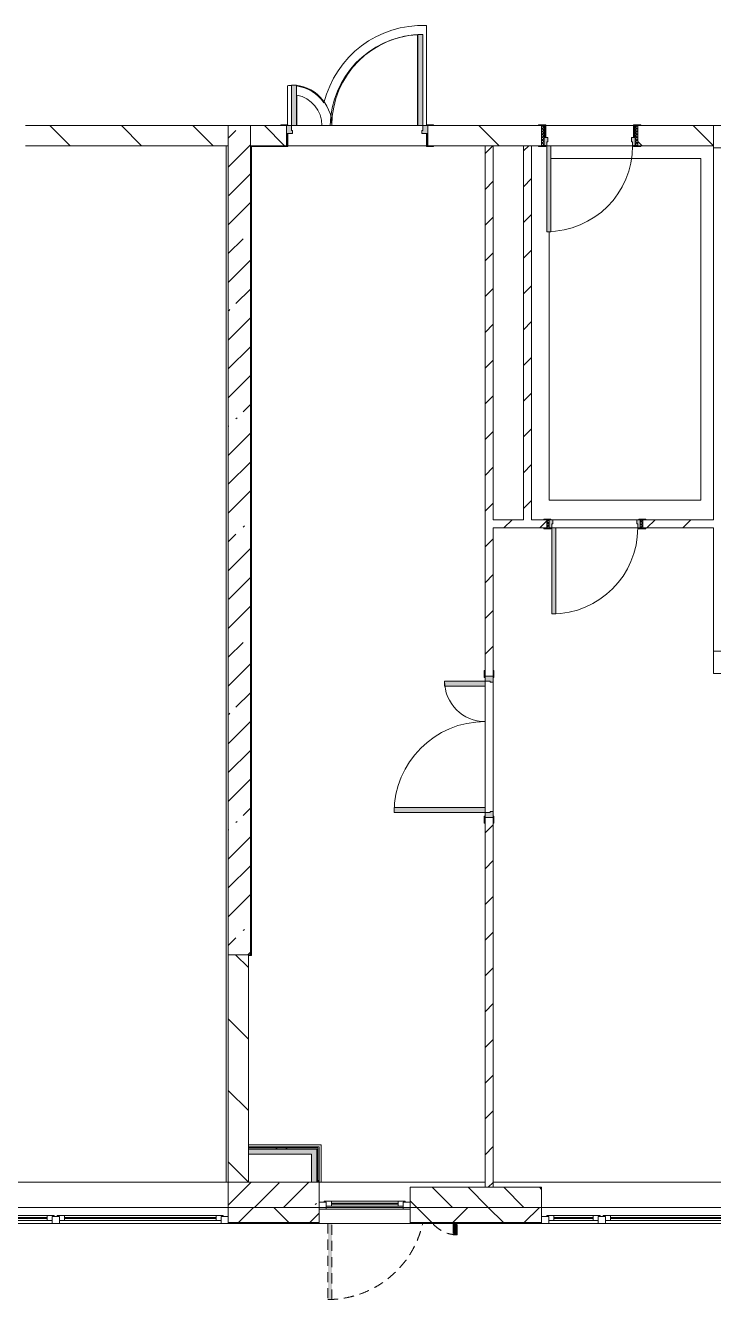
# Model space of a CAD drawing. Header units: millimetres. Extents: x -3238 to 193830, y -8553 to 29000.
# Drawn here: x 164082 to 170887, y -1010 to 11589 of the extents above; entities that cross this region are included whole.
import ezdxf

# ---------------------------------------------------------------- set-up
doc = ezdxf.new("R2010")
doc.units = ezdxf.units.MM
doc.linetypes.add('200_ШТРИХ__ш1_п0_6_', pattern=[160, 100, -60])
for name, color, linetype, lineweight in [('A-DETL-3', 7, 'Continuous', 5), ('A-DETL-MBND-1', 7, '200_ШТРИХ__ш1_п0_6_', 9), ('A-GLAZ-2', 7, 'Continuous', 5), ('A-WALL', 7, 'Continuous', 9), ('A-WALL-3', 7, 'Continuous', 5), ('I-WALL-6', 7, 'Continuous', 5), ('S-COLS-3', 7, 'Continuous', 5)]:
    doc.layers.add(name, color=color, linetype=linetype, lineweight=lineweight)
for name, color, linetype, lineweight, true_color in [('A-DOOR-2', 7, 'Continuous', 5, 0xaaaaaa), ('A-DOOR-3', 7, 'Continuous', 5, 0xe2e2e2), ('A-DOOR-FRAM-2', 7, 'Continuous', 5, 0xe2e2e2), ('A-DOOR-FRAM-3', 7, 'Continuous', 5, 0xaaaaaa), ('A-FLOR-3', 7, 'Continuous', 5, 0xaaaaaa), ('I-WALL-5', 7, 'Continuous', 9, 0xe7e7e7)]:
    doc.layers.add(name, color=color, linetype=linetype, lineweight=lineweight, true_color=true_color)
pattern_1 = [(135, (58957.15, 0), (-353.5534, -353.5534), [])]
pattern_2 = [(45, (58957.15, 0), (-176.7767, 176.7767), [])]
pattern_3 = [(45, (58957.15, 0), (-285.1231, 285.1231), []), (45, (59242.27, 0), (-285.1231, 285.1231), [504.031, -100.806, 16.764, -84.042])]
pattern_4 = [(45, (58957.15, 0), (-530.33, 530.33), []), (135, (58957.15, 0), (-530.33, -530.33), [])]

# ---------------------------------------------------------------- blocks, each defined once
blk = doc.blocks.new('120_Окно_СКБ_1Ст - 120_Окно_СКБ_1Ст 900х2500_h_ с форточкой-22876038-2_3_1_птичка')
at = {"layer": 'A-GLAZ-2'}
for p, q in [((-450, -127), (-450, -57)), ((-450, -57), (-380, -57)), ((450, -57), (-450, -57)), ((-380, -57), (-380, -127)), ((380, -87), (-380, -87)), ((-380, -87), (-380, -127)), ((-330, -137), (-330, -87)), ((-330, -107), (330, -107)), ((330, -117), (-330, -117)), ((330, -137), (330, -87)), ((380, -127), (380, -57)), ((380, -57), (450, -57)), ((380, -127), (380, -87)), ((450, -57), (450, -127)), ((-380, -127), (-450, -127)), ((-450, -127), (-400, -127)), ((-380, -127), (-400, -127)), ((-400, -127), (-400, -137)), ((-400, -137), (400, -137)), ((400, -137), (-400, -137)), ((450, -127), (380, -127)), ((400, -127), (380, -127)), ((400, -127), (450, -127)), ((400, -137), (400, -127))]:
    blk.add_line(p, q, dxfattribs=at)
blk = doc.blocks.new('110_Дверь_СКБ_2Ст - Д-2а_л_ Из коридора на лестницу-32216062-2_3_1_птичка')
at = {"layer": 'A-DOOR-3'}
for points in [[(612.5, 100), (662.5, 100), (662.5, 1000), (612.5, 1000), (612.5, 468.7)], [(-637.5, 100), (-587.5, 100), (-587.5, 500), (-637.5, 500), (-637.5, 468.7)], [(712.5, -100), (712.5, 20), (697.5, 20), (697.5, -100)]]:
    blk.add_hatch(color=256, dxfattribs=at).paths.add_polyline_path(points)
h = blk.add_hatch(color=256, dxfattribs=at)
h.paths.add_polyline_path([(652.5, 20), (712.5, 20), (712.5, 100), (662.5, 100), (662.5, 50), (652.5, 50)])
h.paths.add_polyline_path([(-687.5, 20), (-627.5, 20), (-627.5, 50), (-637.5, 50), (-637.5, 100), (-687.5, 100)])
at = {"layer": 'A-DOOR-FRAM-2'}
for points in [[(-672.5, 100), (-672.5, 108), (-742.5, 108), (-742.5, 100)], [(-672.5, -100), (-672.5, 20), (-687.5, 20), (-687.5, -100)], [(767.5, 100), (767.5, 108), (697.5, 108), (697.5, 100)], [(-672.5, -108), (-672.5, -100), (-742.5, -100), (-742.5, -108)], [(767.5, -108), (767.5, -100), (697.5, -100), (697.5, -108)]]:
    blk.add_hatch(color=256, dxfattribs=at).paths.add_polyline_path(points)
at = {"layer": 'A-DOOR-2'}
for p, q in [((662.5, 1000), (612.5, 1000)), ((612.5, 1000), (612.5, 100)), ((662.5, 100), (662.5, 1000)), ((-637.5, 500), (-637.5, 100)), ((-587.5, 500), (-637.5, 500)), ((-587.5, 100), (-587.5, 500)), ((-637.5, 100), (-587.5, 100)), ((612.5, 100), (662.5, 100))]:
    blk.add_line(p, q, dxfattribs=at)
for centre, radius, start, end in [((662.5, 100), 900, 90, 180), ((-637.5, 100), 400, 360, 90)]:
    blk.add_arc(centre, radius, start, end, dxfattribs=at)
at = {"layer": 'A-DOOR-FRAM-3'}
for p, q in [((-672.5, 108), (-742.5, 108)), ((-742.5, 108), (-742.5, 100)), ((-742.5, 100), (-672.5, 100)), ((-637.5, 100), (-687.5, 100)), ((-687.5, 100), (-687.5, 20)), ((-687.5, 20), (-627.5, 20)), ((-672.5, 20), (-687.5, 20)), ((-687.5, 20), (-687.5, -100)), ((-672.5, 100), (-672.5, 108)), ((-672.5, -100), (-672.5, 20)), ((-637.5, 50), (-637.5, 100)), ((-627.5, 50), (-637.5, 50)), ((-627.5, 20), (-627.5, 50)), ((662.5, 50), (652.5, 50)), ((652.5, 50), (652.5, 20)), ((652.5, 20), (712.5, 20)), ((662.5, 100), (662.5, 50)), ((712.5, 100), (662.5, 100)), ((767.5, 108), (697.5, 108)), ((697.5, 108), (697.5, 100)), ((697.5, 100), (767.5, 100)), ((712.5, 20), (697.5, 20)), ((697.5, 20), (697.5, -100)), ((712.5, 20), (712.5, 100)), ((712.5, -100), (712.5, 20)), ((767.5, 100), (767.5, 108)), ((-672.5, -100), (-742.5, -100)), ((-742.5, -100), (-742.5, -108)), ((-742.5, -108), (-672.5, -108)), ((-687.5, -100), (-672.5, -100)), ((-672.5, -108), (-672.5, -100)), ((697.5, -100), (712.5, -100)), ((767.5, -100), (697.5, -100)), ((697.5, -100), (697.5, -108)), ((697.5, -108), (767.5, -108)), ((767.5, -108), (767.5, -100))]:
    blk.add_line(p, q, dxfattribs=at)
blk = doc.blocks.new('110_Дверь_СКБ_1Ст_Внутренняя1 - Д-8 950x2100h_охрана-V142-2_3_1_птичка')
at = {"layer": 'A-DOOR-2'}
h = blk.add_hatch(dxfattribs=at)
h.set_pattern_fill('FP_164', color=256, style=0, pattern_type=2)
h.set_pattern_definition([(135, (1826.41, 164.685), (-14.14214, -14.14214), []), (225, (1826.41, 164.685), (14.14214, -14.14214), [])])
h.paths.add_polyline_path([(487.5, 100), (462.5, 100), (462.5, -100), (487.5, -100)])
at = {"layer": 'A-DOOR-3'}
h = blk.add_hatch(color=256, dxfattribs=at)
h.paths.add_polyline_path([(437.5, 100), (437.5, 60), (427.5, 60), (427.5, 20), (462.5, 20), (462.5, 100)])
h.paths.add_polyline_path([(-412.5, 100), (-437.5, 100), (-437.5, 20), (-402.5, 20), (-402.5, 60), (-412.5, 60)])
at = {"layer": 'A-DOOR-FRAM-2'}
for points in [[(397.5, 950), (397.5, 100), (437.5, 100), (437.5, 950)], [(-492.5, 108), (-492.5, 100), (-422.5, 100), (-422.5, 108)], [(-422.5, 20), (-437.5, 20), (-437.5, -100), (-422.5, -100)], [(517.5, 108), (447.5, 108), (447.5, 100), (517.5, 100)], [(462.5, 20), (447.5, 20), (447.5, -100), (462.5, -100)], [(-492.5, -100), (-492.5, -108), (-422.5, -108), (-422.5, -100)], [(447.5, -100), (447.5, -108), (517.5, -108), (517.5, -100)]]:
    blk.add_hatch(color=256, dxfattribs=at).paths.add_polyline_path(points)
at = {"layer": 'A-DOOR-FRAM-3'}
h = blk.add_hatch(dxfattribs=at)
h.set_pattern_fill('FP_165', color=256, style=0, pattern_type=2)
h.set_pattern_definition([(45, (-296.384, 164.685), (-14.1421, 14.1421), []), (135, (-296.384, 164.685), (-14.1421, -14.1421), [])])
h.paths.add_polyline_path([(-437.5, 100), (-462.5, 100), (-462.5, -100), (-437.5, -100)])
at = {"layer": 'A-DOOR-2'}
for p, q in [((437.5, 950), (397.5, 950)), ((397.5, 950), (397.5, 100)), ((437.5, 100), (437.5, 950)), ((397.5, 100), (437.5, 100))]:
    blk.add_line(p, q, dxfattribs=at)
blk.add_arc((437.5, 100), 850, 90, 180, dxfattribs=at)
at = {"layer": 'A-DOOR-FRAM-3'}
for p, q in [((-422.5, 108), (-492.5, 108)), ((-492.5, 108), (-492.5, 100)), ((-492.5, 100), (-422.5, 100)), ((-437.5, 100), (-462.5, 100)), ((-462.5, 100), (-462.5, -100)), ((-412.5, 100), (-437.5, 100)), ((-437.5, 100), (-437.5, 20)), ((-437.5, -100), (-437.5, 100)), ((-422.5, 100), (-437.5, 100)), ((-437.5, 100), (-437.5, 99)), ((-437.5, 99), (-422.5, 99)), ((-437.5, 20), (-402.5, 20)), ((-422.5, 20), (-437.5, 20)), ((-437.5, 20), (-437.5, -100)), ((-422.5, 100), (-422.5, 108)), ((-422.5, 99), (-422.5, 100)), ((-422.5, -100), (-422.5, 20)), ((-412.5, 60), (-412.5, 100)), ((-402.5, 60), (-412.5, 60)), ((-402.5, 20), (-402.5, 60)), ((437.5, 60), (427.5, 60)), ((427.5, 60), (427.5, 20)), ((427.5, 20), (462.5, 20)), ((437.5, 100), (437.5, 60)), ((462.5, 100), (437.5, 100)), ((517.5, 108), (447.5, 108)), ((447.5, 108), (447.5, 100)), ((462.5, 100), (447.5, 100)), ((447.5, 100), (447.5, 99)), ((447.5, 100), (517.5, 100)), ((447.5, 99), (462.5, 99)), ((462.5, 20), (447.5, 20)), ((447.5, 20), (447.5, -100)), ((462.5, 20), (462.5, 100)), ((487.5, 100), (462.5, 100)), ((462.5, 100), (462.5, -100)), ((462.5, 99), (462.5, 100)), ((462.5, -100), (462.5, 20)), ((487.5, -100), (487.5, 100)), ((517.5, 100), (517.5, 108)), ((-422.5, -100), (-492.5, -100)), ((-492.5, -100), (-492.5, -108)), ((-492.5, -108), (-422.5, -108)), ((-462.5, -100), (-437.5, -100)), ((-437.5, -100), (-422.5, -100)), ((-422.5, -108), (-422.5, -100)), ((447.5, -100), (462.5, -100)), ((517.5, -100), (447.5, -100)), ((447.5, -100), (447.5, -108)), ((447.5, -108), (517.5, -108)), ((462.5, -100), (487.5, -100)), ((517.5, -108), (517.5, -100))]:
    blk.add_line(p, q, dxfattribs=at)
blk = doc.blocks.new('110_Дверь_СКБ_1Ст_Внутренняя1 - Д-8 950x2100h_охрана-V188-2_3_1_птичка')
at = {"layer": 'A-DOOR-2'}
h = blk.add_hatch(dxfattribs=at)
h.set_pattern_fill('FP_200', color=256, style=0, pattern_type=2)
h.set_pattern_definition([(135, (1826.41, 104.685), (-14.14214, -14.14214), []), (225, (1826.41, 104.685), (14.14214, -14.14214), [])])
h.paths.add_polyline_path([(487, 40), (462, 40), (462, -40), (487, -40)])
at = {"layer": 'A-DOOR-3'}
h = blk.add_hatch(color=256, dxfattribs=at)
h.paths.add_polyline_path([(437, 40), (437, 0), (427, 0), (427, -40), (462, -40), (462, 40)])
h.paths.add_polyline_path([(-413, 40), (-438, 40), (-438, -40), (-403, -40), (-403, 0), (-413, 0)])
at = {"layer": 'A-DOOR-FRAM-2'}
for points in [[(397, 890), (397, 40), (437, 40), (437, 890)], [(-493, 48), (-493, 40), (-423, 40), (-423, 48)], [(517, 48), (447, 48), (447, 40), (517, 40)], [(-423, -40), (-493, -40), (-493, -48), (-423, -48)], [(447, -40), (447, -48), (517, -48), (517, -40)]]:
    blk.add_hatch(color=256, dxfattribs=at).paths.add_polyline_path(points)
at = {"layer": 'A-DOOR-FRAM-3'}
h = blk.add_hatch(dxfattribs=at)
h.set_pattern_fill('FP_201', color=256, style=0, pattern_type=2)
h.set_pattern_definition([(45, (-296.384, 104.685), (-14.1421, 14.1421), []), (135, (-296.384, 104.685), (-14.1421, -14.1421), [])])
h.paths.add_polyline_path([(-438, 40), (-463, 40), (-463, -40), (-438, -40)])
at = {"layer": 'A-DOOR-2'}
for p, q in [((437, 890), (397, 890)), ((397, 890), (397, 40)), ((437, 40), (437, 890)), ((397, 40), (437, 40))]:
    blk.add_line(p, q, dxfattribs=at)
blk.add_arc((437, 40), 850, 90, 180, dxfattribs=at)
at = {"layer": 'A-DOOR-FRAM-3'}
for p, q in [((-423, 48), (-493, 48)), ((-493, 48), (-493, 40)), ((-493, 40), (-423, 40)), ((-438, 40), (-463, 40)), ((-463, 40), (-463, -40)), ((-413, 40), (-438, 40)), ((-438, 40), (-438, -40)), ((-438, -40), (-438, 40)), ((-423, 40), (-438, 40)), ((-438, 40), (-438, 39)), ((-438, 39), (-423, 39)), ((-423, 40), (-423, 48)), ((-423, 39), (-423, 40)), ((-413, 0), (-413, 40)), ((-403, 0), (-413, 0)), ((-403, -40), (-403, 0)), ((437, 0), (427, 0)), ((427, 0), (427, -40)), ((437, 40), (437, 0)), ((462, 40), (437, 40)), ((517, 48), (447, 48)), ((447, 48), (447, 40)), ((462, 40), (447, 40)), ((447, 40), (447, 39)), ((447, 40), (517, 40)), ((447, 39), (462, 39)), ((462, -40), (462, 40)), ((487, 40), (462, 40)), ((462, 40), (462, -40)), ((462, 39), (462, 40)), ((487, -40), (487, 40)), ((517, 40), (517, 48)), ((-423, -40), (-493, -40)), ((-493, -40), (-493, -48)), ((-493, -48), (-423, -48)), ((-463, -40), (-438, -40)), ((-423, -39), (-438, -39)), ((-438, -39), (-438, -40)), ((-438, -40), (-403, -40)), ((-438, -40), (-423, -40)), ((-423, -40), (-423, -39)), ((-423, -48), (-423, -40)), ((427, -40), (462, -40)), ((462, -39), (447, -39)), ((447, -39), (447, -40)), ((447, -40), (462, -40)), ((517, -40), (447, -40)), ((447, -40), (447, -48)), ((447, -48), (517, -48)), ((462, -40), (462, -39)), ((462, -40), (487, -40)), ((517, -48), (517, -40))]:
    blk.add_line(p, q, dxfattribs=at)
blk = doc.blocks.new('110_Дверь_СКБ_2Ст_Наружная - ДН-5_л__ Двухстворчатая 1350 х3800 _h_ в свету с верхним остеклением-21877029-2_3_1_птичка')
at = {"layer": 'A-DETL-MBND-1'}
for points in [[(619, 1010), (619, 258), (659, 258), (659, 1010)], [(-621, 370), (-621, 258), (-581, 258), (-581, 370)]]:
    blk.add_hatch(color=256, dxfattribs=at).paths.add_polyline_path(points)
for p, q in [((659, 1010), (619, 1010)), ((619, 1010), (619, 258)), ((659, 258), (659, 1010)), ((-621, 370), (-621, 258)), ((-581, 370), (-621, 370)), ((-581, 258), (-581, 370))]:
    blk.add_line(p, q, dxfattribs=at)
for centre, radius, start, end in [((659, 50), 960, 90, 167.443), ((-621, 50), 320, 42.2942, 90)]:
    blk.add_arc(centre, radius, start, end, dxfattribs=at)
blk = doc.blocks.new('120_Окно_СКБ_2Ст_Фрамуга сверху - 120_Окно_СКБ_2Ст_2300х2500_h_ ДОО-22877051-2_3_1_птичка')
at = {"layer": 'A-GLAZ-2'}
for p, q in [((-1150, 13), (-1150, 83)), ((-1150, 83), (-1080, 83)), ((1150, 83), (-1150, 83)), ((-1080, 13), (-1150, 13)), ((-1150, 13), (-1100, 13)), ((-1080, 13), (-1100, 13)), ((-1100, 13), (-1100, 3)), ((-1100, 3), (540, 3)), ((540, 3), (-1100, 3)), ((-1080, 83), (-1080, 13)), ((-1080, 83), (1080, 83)), ((520, 53), (-1080, 53)), ((-1080, 53), (-1080, 13)), ((-1030, 3), (-1030, 53)), ((-1030, 33), (470, 33)), ((470, 23), (-1030, 23)), ((470, 3), (470, 53)), ((520, 13), (520, 83)), ((520, 83), (590, 83)), ((520, 13), (520, 53)), ((590, 13), (520, 13)), ((540, 13), (520, 13)), ((540, 13), (570, 13)), ((540, 13), (570, 13)), ((540, 3), (540, 13)), ((590, 13), (570, 13)), ((570, 13), (570, 3)), ((570, 3), (1100, 3)), ((1100, 3), (570, 3)), ((590, 83), (590, 13)), ((1080, 53), (590, 53)), ((590, 53), (590, 13)), ((640, 3), (640, 53)), ((640, 33), (1030, 33)), ((1030, 23), (640, 23)), ((1030, 3), (1030, 53)), ((1080, 13), (1080, 83)), ((1080, 83), (1150, 83)), ((1080, 13), (1080, 53)), ((1150, 13), (1080, 13)), ((1100, 13), (1080, 13)), ((1100, 13), (1150, 13)), ((1100, 3), (1100, 13)), ((1150, 83), (1150, 13))]:
    blk.add_line(p, q, dxfattribs=at)
blk = doc.blocks.new('110_Дверь_СКБ_2Ст - Д-5_п_ Из игровой в коридор-32351726-2_3_1_птичка')
at = {"layer": 'A-DOOR-3'}
h = blk.add_hatch(color=256, dxfattribs=at)
h.paths.add_polyline_path([(712, -40), (712, 40), (652, 40), (652, 10), (662, 10), (662, -40)])
h.paths.add_polyline_path([(-628, 10), (-628, 40), (-688, 40), (-688, -40), (-638, -40), (-638, 10)])
for points in [[(-588, -440), (-588, -40), (-638, -40), (-638, -440)], [(662, -40), (612, -40), (612, -940), (662, -940)]]:
    blk.add_hatch(color=256, dxfattribs=at).paths.add_polyline_path(points)
at = {"layer": 'A-DOOR-FRAM-2'}
for points in [[(-673, 48), (-743, 48), (-743, 40), (-673, 40)], [(767, 48), (697, 48), (697, 40), (767, 40)], [(-673, -40), (-743, -40), (-743, -48), (-673, -48)], [(767, -40), (697, -40), (697, -48), (767, -48)]]:
    blk.add_hatch(color=256, dxfattribs=at).paths.add_polyline_path(points)
at = {"layer": 'A-DOOR-2'}
for p, q in [((-638, -40), (-588, -40)), ((-638, -440), (-638, -40)), ((-588, -40), (-588, -440)), ((612, -40), (662, -40)), ((612, -940), (612, -40)), ((662, -40), (662, -940)), ((-588, -440), (-638, -440)), ((662, -940), (612, -940))]:
    blk.add_line(p, q, dxfattribs=at)
for centre, radius, start, end in [((-638, -40), 400, 270, 0), ((662, -40), 900, 180, 270)]:
    blk.add_arc(centre, radius, start, end, dxfattribs=at)
at = {"layer": 'A-DOOR-FRAM-3'}
for p, q in [((-743, 48), (-673, 48)), ((-743, 40), (-743, 48)), ((-673, 40), (-743, 40)), ((-688, 40), (-628, 40)), ((-688, -40), (-688, 40)), ((-688, 40), (-673, 40)), ((-688, 39), (-688, 40)), ((-673, 39), (-688, 39)), ((-673, 48), (-673, 40)), ((-673, 40), (-673, 39)), ((-638, 10), (-638, -40)), ((-628, 10), (-638, 10)), ((-628, 40), (-628, 10)), ((652, 40), (712, 40)), ((652, 10), (652, 40)), ((662, 10), (652, 10)), ((662, -40), (662, 10)), ((697, 40), (697, 48)), ((697, 48), (767, 48)), ((697, 39), (697, 40)), ((697, 40), (712, 40)), ((767, 40), (697, 40)), ((712, 39), (697, 39)), ((712, 40), (712, -40)), ((712, 40), (712, 39)), ((767, 48), (767, 40)), ((-743, -40), (-673, -40)), ((-743, -48), (-743, -40)), ((-673, -48), (-743, -48)), ((-638, -40), (-688, -40)), ((-673, -40), (-673, -48)), ((712, -40), (662, -40)), ((697, -48), (697, -40)), ((697, -40), (767, -40)), ((767, -48), (697, -48)), ((767, -40), (767, -48))]:
    blk.add_line(p, q, dxfattribs=at)

msp = doc.modelspace()

# ---------------------------------------------------------------- hatches: boundary and pattern name
at = {"layer": 'A-WALL-3'}
h = msp.add_hatch(dxfattribs=at)
h.set_pattern_fill('FP_161', color=256, style=0, pattern_type=2)
h.set_pattern_definition([(135, (58957.15, 0), (-176.7767, -176.7767), [])])
h.paths.add_polyline_path([(181787.2, -100), (181787.2, 100), (180987.2, 100), (180987.2, -100)])
h.paths.add_polyline_path([(168794.2, -100), (169187.2, -100), (169187.2, 100), (167887.2, 100), (167887.2, -100), (168273.7, -100)])
h.paths.add_polyline_path([(178163, -100), (178287.2, -100), (178287.2, 100), (177787.2, 100), (177787.2, -100)])
h.paths.add_polyline_path([(172387.2, -100), (172637.2, -100), (172637.2, 100), (172387.2, 100)])
h.paths.add_polyline_path([(174519.6, -100), (174587.2, -100), (174587.2, 100), (173537.2, 100), (173537.2, -100)])
h.paths.add_polyline_path([(153737.2, -100), (153737.2, 100), (153487.2, 100), (153487.2, -100), (153699.9, -100)])
h.paths.add_polyline_path([(160687.2, -100), (160687.2, 100), (159787.2, 100), (159787.2, -100), (159945.8, -100)])
h.paths.add_polyline_path([(154637.2, -100), (157987.2, -100), (157987.2, 100), (154637.2, 100)])
h.paths.add_polyline_path([(163068.8, -100), (163787.2, -100), (163787.2, 100), (162737.2, 100), (162737.2, -100)])
h.paths.add_polyline_path([(161837.2, -100), (161837.2, 100), (161587.2, 100), (161587.2, -100)])
h.paths.add_polyline_path([(151618, -100), (151687.2, -100), (151687.2, 100), (150887.2, 100), (150887.2, -100), (151097.5, -100)])
h = msp.add_hatch(dxfattribs=at)
h.set_pattern_fill('FP_151', color=256, style=0, pattern_type=2)
h.set_pattern_definition([(45, (58957.15, 0), (-353.5534, 353.5534), []), (135, (58957.15, 0), (-353.5534, -353.5534), [])])
h.paths.add_polyline_path([(180987.2, -250), (181787.2, -250), (181787.2, -100), (180987.2, -100)])
h.paths.add_polyline_path([(180087.2, -250), (180087.2, -100), (179187.2, -100), (179187.2, -250), (179724.5, -250)])
h.paths.add_polyline_path([(183888.4, -250), (184037.2, -250), (184037.2, -100), (182687.2, -100), (182687.2, -250), (182847.4, -250)])
h.paths.add_polyline_path([(172437.6, -250), (172637.2, -250), (172637.2, -100), (171487.2, -100), (171487.2, -250), (171917.1, -250)])
h.paths.add_polyline_path([(168273.7, -250), (169187.2, -250), (169187.2, -100), (167887.2, -100), (167887.2, -250)])
h.paths.add_polyline_path([(166987.2, -250), (166987.2, -100), (166087.2, -100), (166087.2, -250), (166191.7, -250)])
h.paths.add_polyline_path([(173537.2, -250), (174587.2, -250), (174587.2, -100), (173537.2, -100)])
h.paths.add_polyline_path([(178287.2, -250), (178287.2, -100), (176887.2, -100), (176887.2, -250), (178163, -250)])
h.paths.add_polyline_path([(153737.2, -250), (153737.2, -100), (152587.2, -100), (152587.2, -250), (153699.9, -250)])
h.paths.add_polyline_path([(163068.8, -250), (163787.2, -250), (163787.2, -100), (162737.2, -100), (162737.2, -250)])
h.paths.add_polyline_path([(154740.9, -250), (158887.2, -250), (158887.2, -100), (154637.2, -100), (154637.2, -250)])
h.paths.add_polyline_path([(161837.2, -250), (161837.2, -100), (159787.2, -100), (159787.2, -250), (160986.8, -250)])
h.paths.add_polyline_path([(151618, -250), (151687.2, -250), (151687.2, -100), (150887.2, -100), (150887.2, -250), (151097.5, -250)])
h.paths.add_polyline_path([(148495, -250), (149987.2, -250), (149987.2, -100), (148167.2, -100), (148167.2, -250)])
at = {"layer": 'I-WALL-5'}
for points in [[(166912.2, 426), (166912.2, 476), (166287.2, 476), (166287.2, 426)], [(166912.2, 150), (166962.2, 150), (166962.2, 476), (166912.2, 476), (166912.2, 317.6)]]:
    msp.add_hatch(color=256, dxfattribs=at).paths.add_polyline_path(points)
at = {"layer": 'I-WALL-6'}
h = msp.add_hatch(dxfattribs=at)
h.set_pattern_fill('FP_162', color=256, style=0, pattern_type=2)
h.set_pattern_definition(pattern_1)
h.paths.add_polyline_path([(160567.2, 10400), (162602.2, 10400), (162602.2, 10600), (160567.2, 10600)])
h.paths.add_polyline_path([(165150.7, 10400), (166087.2, 10400), (166087.2, 10600), (164052.2, 10600), (164052.2, 10400), (164109.7, 10400)])
h = msp.add_hatch(dxfattribs=at)
h.set_pattern_fill('FP_159', color=256, style=0, pattern_type=2)
h.set_pattern_definition(pattern_3)
h.paths.add_polyline_path([(166307.2, 2400), (166307.2, 10600), (166087.2, 10600), (166087.2, 2400)])
h = msp.add_hatch(dxfattribs=at)
h.set_pattern_fill('FP_162', color=256, style=0, pattern_type=2)
h.set_pattern_definition(pattern_1)
h.paths.add_polyline_path([(178287.2, 10400), (180167.2, 10400), (180167.2, 10600), (178287.2, 10600)])
h.paths.add_polyline_path([(166607.2, 10400), (166662.2, 10400), (166662.2, 10600), (166307.2, 10600), (166307.2, 10400)])
h.paths.add_polyline_path([(168707.2, 10400), (169187.2, 10400), (169187.2, 10600), (168062.2, 10600), (168062.2, 10400), (168627.2, 10400)])
h.paths.add_polyline_path([(170355.6, 10400), (170887.2, 10400), (170887.2, 10600), (170137.2, 10600), (170137.2, 10400), (170167.2, 10400)])
h = msp.add_hatch(dxfattribs=at)
h.set_pattern_fill('FP_163', color=256, style=0, pattern_type=2)
h.set_pattern_definition(pattern_2)
h.paths.add_polyline_path([(168707.2, 100), (168707.2, 3755), (168627.2, 3755), (168627.2, 100)])
h.paths.add_polyline_path([(168627.2, 5155), (168707.2, 5155), (168707.2, 10400), (168627.2, 10400), (168627.2, 5210)])
h = msp.add_hatch(dxfattribs=at)
h.set_pattern_fill('FP_163', color=256, style=0, pattern_type=2)
h.set_pattern_definition(pattern_2)
h.paths.add_polyline_path([(169087.2, 6700), (169087.2, 10400), (169007.2, 10400), (169007.2, 6700)])
h = msp.add_hatch(dxfattribs=at)
h.set_pattern_fill('FP_163', color=256, style=0, pattern_type=2)
h.set_pattern_definition(pattern_2)
h.paths.add_polyline_path([(169207.2, 6620), (169237.2, 6620), (169237.2, 6700), (168707.2, 6700), (168707.2, 6620)])
h.paths.add_polyline_path([(170355.6, 6620), (170887.2, 6620), (170887.2, 6700), (170187.2, 6700), (170187.2, 6620), (170217.2, 6620)])
h = msp.add_hatch(dxfattribs=at)
h.set_pattern_fill('FP_162', color=256, style=0, pattern_type=2)
h.set_pattern_definition(pattern_1)
h.paths.add_polyline_path([(166087.2, 150), (166287.2, 150), (166287.2, 2400), (166087.2, 2400), (166087.2, 909.3)])
h = msp.add_hatch(dxfattribs=at)
h.set_pattern_fill('FP_255', color=256, style=0, pattern_type=2)
h.set_pattern_definition(pattern_4)
h.paths.add_polyline_path([(166962.2, 488.5), (166974.7, 488.5), (166974.7, 501), (166287.2, 501), (166287.2, 488.5), (166912.2, 488.5)])
h = msp.add_hatch(dxfattribs=at)
h.set_pattern_fill('FP_255', color=256, style=0, pattern_type=2)
h.set_pattern_definition(pattern_4)
h.paths.add_polyline_path([(166912.2, 476), (166962.2, 476), (166962.2, 488.5), (166287.2, 488.5), (166287.2, 476)])
h = msp.add_hatch(dxfattribs=at)
h.set_pattern_fill('FP_255', color=256, style=0, pattern_type=2)
h.set_pattern_definition(pattern_4)
h.paths.add_polyline_path([(166962.2, 150), (166974.7, 150), (166974.7, 488.5), (166962.2, 488.5), (166962.2, 317.6)])
h = msp.add_hatch(dxfattribs=at)
h.set_pattern_fill('FP_255', color=256, style=0, pattern_type=2)
h.set_pattern_definition(pattern_4)
h.paths.add_polyline_path([(166974.7, 150), (166987.2, 150), (166987.2, 501), (166974.7, 501), (166974.7, 317.6)])
at = {"layer": 'S-COLS-3'}
h = msp.add_hatch(dxfattribs=at)
h.set_pattern_fill('FP_159', color=256, style=0, pattern_type=2)
h.set_pattern_definition(pattern_3)
h.paths.add_polyline_path([(166087.2, -100), (166987.2, -100), (166987.2, 150), (166087.2, 150)])

# ---------------------------------------------------------------- linework, layer by layer
at = {"layer": 'A-DETL-3'}
for p, q in [((170760.6, 10273.7), (169277.2, 10273.7)), ((170760.6, 6893.7), (170760.6, 10273.7)), ((169260.6, 9550), (169260.6, 6893.7)), ((169260.6, 6893.7), (170760.6, 6893.7))]:
    msp.add_line(p, q, dxfattribs=at)
at = {"layer": 'A-FLOR-3'}
for p, q in [((167959.2, 11497.8), (167959.2, 10600)), ((168049.2, 10608), (168049.2, 11588.1)), ((166675.1, 10993.6), (166675.1, 10608)), ((166765.1, 10600), (166765.1, 10899.7)), ((166765.1, 10600), (167096.8, 10600)), ((166067.2, 150), (166067.2, 10400)), ((166607.2, 10392), (166317.2, 10392)), ((166317.2, 10392), (166317.2, 2392)), ((166317.2, 2392), (166287.2, 2392)), ((166287.2, 521), (167007.2, 521)), ((167007.2, 521), (167007.2, 150))]:
    msp.add_line(p, q, dxfattribs=at)
for centre, radius, start, end in [((168006.7, 10589), 1000, 87.56236, 166.45029), ((168006.7, 10589), 910, 92.99005, 179.3074), ((166708.7, 10600), 395, 89.4985, 94.87345), ((166708.7, 10600), 395, 34.42231, 82.19504), ((166708.7, 10600), 305, 360, 79.33549)]:
    msp.add_arc(centre, radius, start, end, dxfattribs=at)
at = {"layer": 'A-WALL'}
for p, q in [((166087.2, 10400), (166087.2, 10600)), ((166307.2, 10600), (166307.2, 10400)), ((170887.2, 10400), (170887.2, 10600)), ((168707.2, 10400), (168627.2, 10400)), ((169087.2, 10400), (169007.2, 10400)), ((170967.2, 10380), (170887.2, 10380)), ((170887.2, 5400), (170967.2, 5400)), ((166287.2, 488.5), (166974.7, 488.5)), ((166287.2, 476), (166962.2, 476)), ((166962.2, 476), (166962.2, 150)), ((166974.7, 488.5), (166974.7, 150)), ((168627.2, 100), (168707.2, 100)), ((167887.2, -100), (169187.2, -100)), ((169187.2, -100), (167887.2, -100)), ((166087.2, -250), (166987.2, -250)), ((167887.2, -250), (169187.2, -250)), ((166087.2, -253), (166987.2, -253)), ((167887.2, -253), (169187.2, -253))]:
    msp.add_line(p, q, dxfattribs=at)
at = {"layer": 'A-WALL-3'}
for p, q in [((168627.2, 100), (167887.2, 100)), ((167887.2, 100), (167887.2, -258)), ((169187.2, 100), (168707.2, 100)), ((169187.2, -258), (169187.2, 100)), ((166087.2, -100), (166087.2, -258)), ((166087.2, -100), (166987.2, -100)), ((166987.2, -258), (166987.2, -100)), ((151687.2, -258), (166087.2, -258)), ((178287.2, -258), (166087.2, -258))]:
    msp.add_line(p, q, dxfattribs=at)
at = {"layer": 'I-WALL-6'}
for p, q in [((166607.2, 10600), (164082.2, 10600)), ((167096.8, 10600), (167959.2, 10600)), ((169157.2, 10600), (168117.2, 10600)), ((169227.2, 10600), (170097.2, 10600)), ((180167.2, 10600), (170167.2, 10600)), ((164082.2, 10400), (166087.2, 10400)), ((166087.2, 10400), (166087.2, 150)), ((166307.2, 10400), (166607.2, 10400)), ((166307.2, 2400), (166307.2, 10400)), ((168047.2, 10400), (166677.2, 10400)), ((168117.2, 10400), (168627.2, 10400)), ((168627.2, 10400), (168627.2, 5210)), ((168707.2, 10400), (169007.2, 10400)), ((168707.2, 6700), (168707.2, 10400)), ((169007.2, 10400), (169007.2, 6700)), ((169087.2, 10400), (169157.2, 10400)), ((169087.2, 6700), (169087.2, 10400)), ((170087.2, 10400), (169277.2, 10400)), ((170167.2, 10400), (170887.2, 10400)), ((170887.2, 10400), (170887.2, 6700)), ((169007.2, 6700), (168707.2, 6700)), ((169207.2, 6700), (169087.2, 6700)), ((169297.2, 6700), (170127.2, 6700)), ((170887.2, 6700), (170217.2, 6700)), ((168707.2, 6620), (169207.2, 6620)), ((168707.2, 5210), (168707.2, 6620)), ((170137.2, 6620), (169327.2, 6620)), ((170217.2, 6620), (170887.2, 6620)), ((170887.2, 6620), (170887.2, 5180)), ((170887.2, 5180), (176307.2, 5180)), ((168627.2, 3855), (168627.2, 5055)), ((168707.2, 5095), (168707.2, 3815)), ((168627.2, 3700), (168627.2, 100)), ((168707.2, 100), (168707.2, 3700)), ((166307.2, 2400), (166087.2, 2400)), ((166287.2, 150), (166287.2, 2400)), ((166987.2, 501), (166287.2, 501)), ((166287.2, 426), (166912.2, 426)), ((166912.2, 426), (166912.2, 150)), ((166987.2, 150), (166987.2, 501)), ((161587.2, 150), (166087.2, 150)), ((166087.2, 150), (166287.2, 150)), ((166912.2, 150), (166987.2, 150)), ((166987.2, 150), (168627.2, 150)), ((168707.2, 150), (171487.2, 150)), ((166087.2, -100), (163787.2, -100)), ((167887.2, -100), (166987.2, -100)), ((171487.2, -100), (169187.2, -100))]:
    msp.add_line(p, q, dxfattribs=at)
at = {"layer": 'S-COLS-3'}
for p, q in [((166987.2, 150), (166087.2, 150)), ((166087.2, 150), (166087.2, -100)), ((166987.2, -100), (166987.2, 150)), ((166087.2, -100), (166987.2, -100))]:
    msp.add_line(p, q, dxfattribs=at)

# ---------------------------------------------------------------- block references
at = {"layer": 'A-DETL-MBND-1', "rotation": 180}
msp.add_blockref('110_Дверь_СКБ_2Ст_Наружная - ДН-5_л__ Двухстворчатая 1350 х3800 _h_ в свету с верхним остеклением-21877029-2_3_1_птичка', (167731.7, 0), dxfattribs=at)
at = {"layer": 'A-DOOR-2'}
msp.add_blockref('110_Дверь_СКБ_2Ст - Д-2а_л_ Из коридора на лестницу-32216062-2_3_1_птичка', (167349.7, 10500), dxfattribs=at)
for name, p, rotation in [('110_Дверь_СКБ_1Ст_Внутренняя1 - Д-8 950x2100h_охрана-V142-2_3_1_птичка', (169674.7, 10500), 180), ('110_Дверь_СКБ_1Ст_Внутренняя1 - Д-8 950x2100h_охрана-V188-2_3_1_птичка', (169724.7, 6660), 180), ('110_Дверь_СКБ_2Ст - Д-5_п_ Из игровой в коридор-32351726-2_3_1_птичка', (168667.2, 4467.5), 269.9999999999999)]:
    msp.add_blockref(name, p, dxfattribs=dict(at, rotation=rotation))
at = {"layer": 'A-GLAZ-2', "rotation": 180}
for name, p in [('120_Окно_СКБ_1Ст - 120_Окно_СКБ_1Ст 900х2500_h_ с форточкой-22876038-2_3_1_птичка', (167437.2, -175)), ('120_Окно_СКБ_2Ст_Фрамуга сверху - 120_Окно_СКБ_2Ст_2300х2500_h_ ДОО-22877051-2_3_1_птичка', (164937.2, -175)), ('120_Окно_СКБ_2Ст_Фрамуга сверху - 120_Окно_СКБ_2Ст_2300х2500_h_ ДОО-22877051-2_3_1_птичка', (170337.2, -175))]:
    msp.add_blockref(name, p, dxfattribs=at)

doc.saveas('drawing.dxf')
